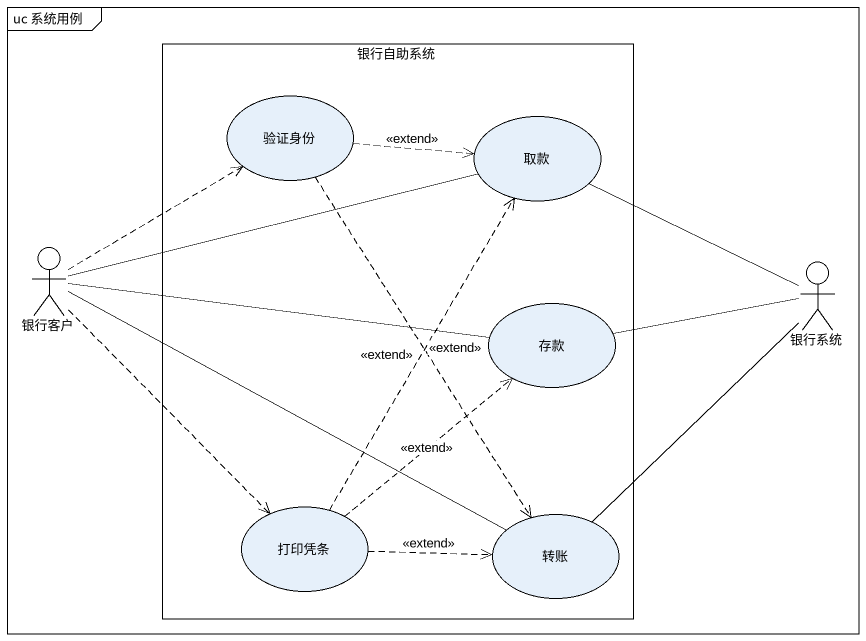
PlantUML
@startuml
mainframe uc 系统用例
rectangle 银行自助系统 {
  usecase 验证身份
  usecase 取款
  usecase 存款
  usecase 打印凭条
  usecase 转账
}
actor 银行客户
actor 银行系统
验证身份 .right.> 取款 : <<extend>>
验证身份 ..> 转账 : <<extend>>
银行客户 .up.> 验证身份
银行客户 -right- 取款
银行客户 -right- 存款
银行客户 ..> 打印凭条
银行客户 -right- 转账
银行系统 -left- 取款
银行系统 -left- 存款
银行系统 -- 转账
打印凭条 .up.> 取款 : <<extend>>
打印凭条 .up.> 存款 : <<extend>>
打印凭条 .right.> 转账 : <<extend>>
@enduml
